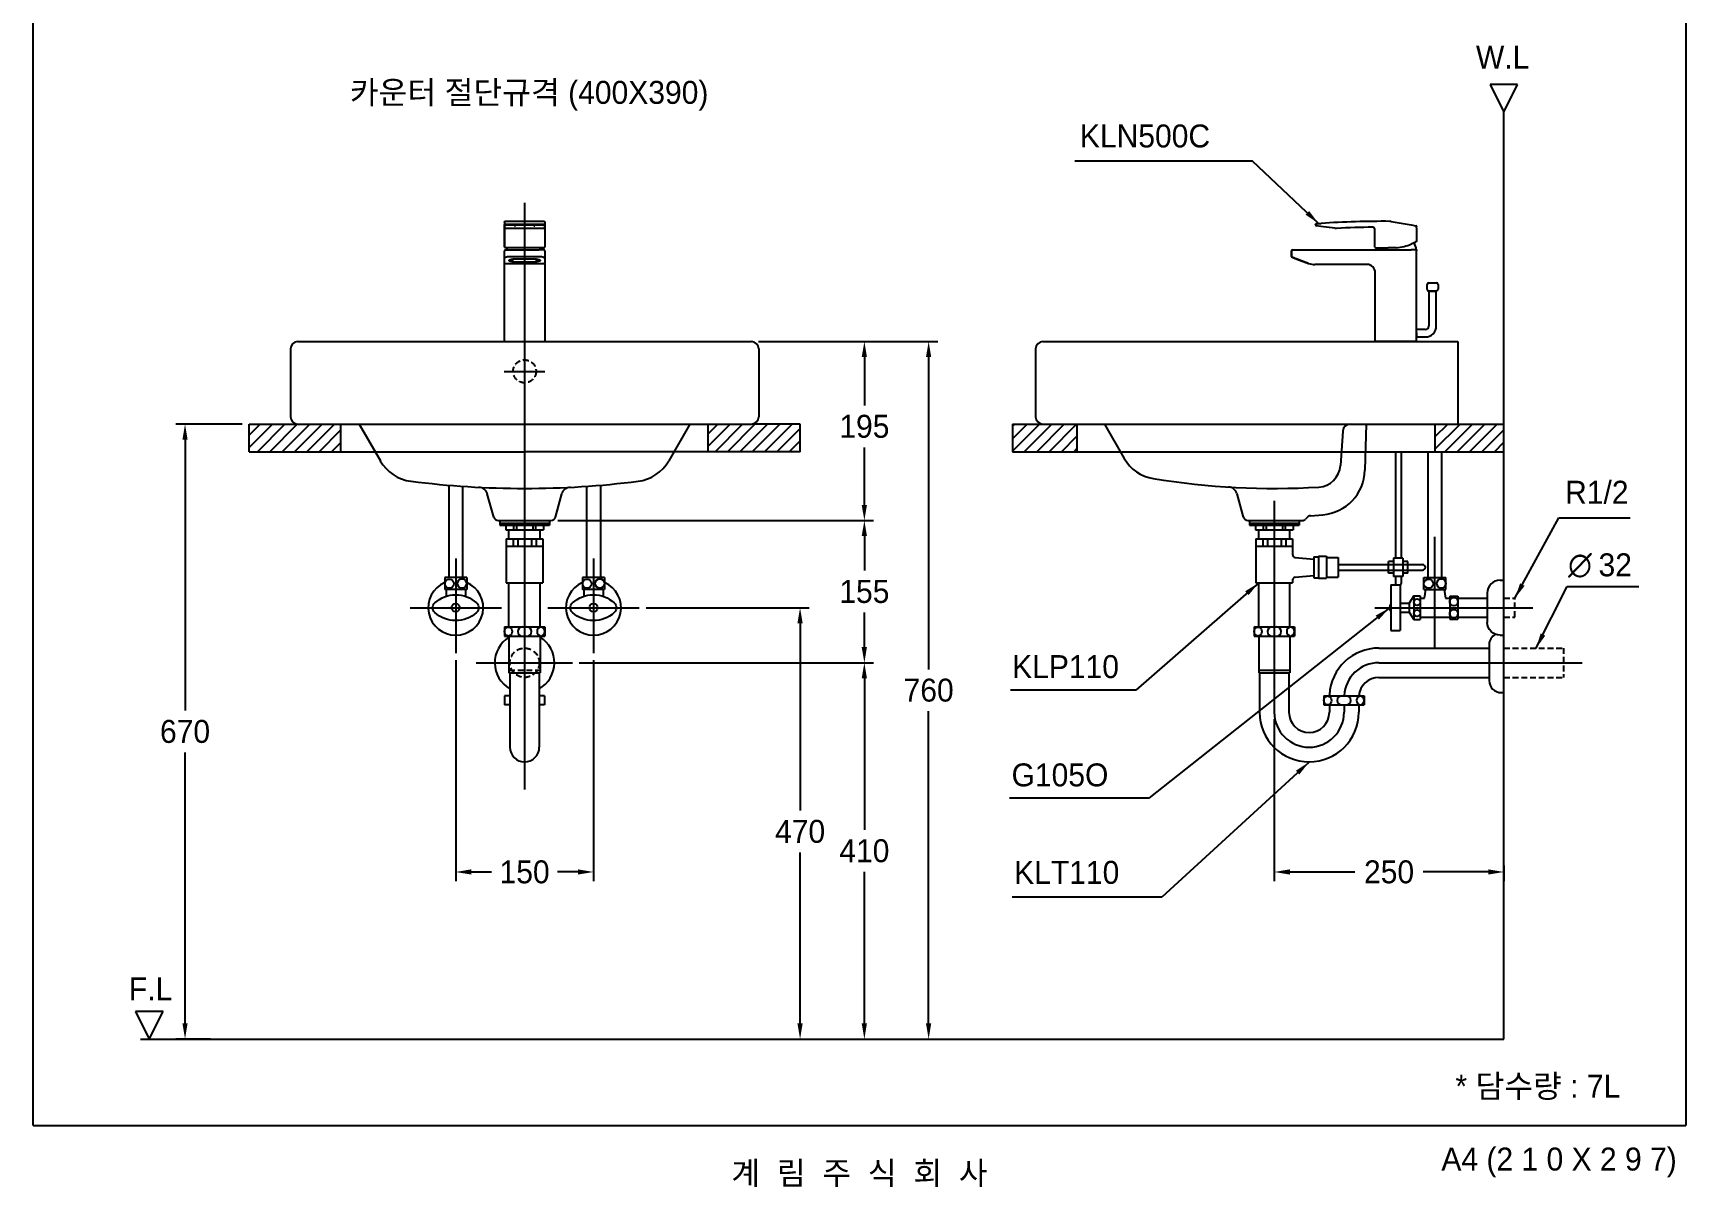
# Model space of a CAD drawing. Header units: millimetres. Extents: x 0 to 3800, y -67 to 2530.
# Drawn here: x 0 to 1800, y -67 to 1190 of the extents above; entities that cross this region are included whole.
import ezdxf
from ezdxf.enums import TextEntityAlignment as Align
from ezdxf.lldxf.tags import DXFTag

# ---------------------------------------------------------------- set-up
doc = ezdxf.new("R2010")
doc.units = ezdxf.units.MM
doc.linetypes.add('DASHED2', pattern=[9.525, 6.35, -3.175])
for name, color, linetype in [('TEXT', 7, 'Continuous'), ('내부선 및 부속', 4, 'Continuous'), ('도각라인', 7, 'Continuous'), ('외형선', 3, 'Continuous'), ('점선', 6, 'DASHED2'), ('중심선', 1, 'DASHED'), ('치수선', 7, 'Continuous')]:
    doc.layers.add(name, color=color, linetype=linetype)
doc.styles.add('140911', font='HBATANG.TTF')
doc.styles.add('____', font='')
doc.styles.add('타이틀', font='H2GTRM.TTF', dxfattribs={"height": 25})
doc.styles.get('____').set_extended_font_data('굴림')
tags = doc.linetypes.add('DASHDOT', pattern=[70, 31, -13, 13, -13]).pattern_tags.tags
tags[10:11] = [DXFTag(74, 4), DXFTag(75, 0), DXFTag(340, '0'), DXFTag(46, 0.0), DXFTag(50, 0.0), DXFTag(44, 0.0), DXFTag(45, 0.0)]
tags[8:9] = [DXFTag(74, 4), DXFTag(75, 0), DXFTag(340, '0'), DXFTag(46, 0.0), DXFTag(50, 0.0), DXFTag(44, 0.0), DXFTag(45, 0.0)]
tags[6:7] = [DXFTag(74, 4), DXFTag(75, 0), DXFTag(340, '0'), DXFTag(46, 0.0), DXFTag(50, 0.0), DXFTag(44, 0.0), DXFTag(45, 0.0)]
tags[4:5] = [DXFTag(74, 4), DXFTag(75, 0), DXFTag(340, '0'), DXFTag(46, 0.0), DXFTag(50, 0.0), DXFTag(44, 0.0), DXFTag(45, 0.0)]
tags = doc.linetypes.add('DASHED', pattern=[25.72, 12.86, -12.86]).pattern_tags.tags
tags[6:7] = [DXFTag(74, 4), DXFTag(75, 0), DXFTag(340, '0'), DXFTag(46, 0.0), DXFTag(50, 0.0), DXFTag(44, 0.0), DXFTag(45, 0.0)]
tags[4:5] = [DXFTag(74, 4), DXFTag(75, 0), DXFTag(340, '0'), DXFTag(46, 0.0), DXFTag(50, 0.0), DXFTag(44, 0.0), DXFTag(45, 0.0)]
doc.dimstyles.new('MSADIM', dxfattribs={"dimtxt": 33, "dimasz": 17, "dimexe": 10, "dimexo": 7.5, "dimgap": 10, "dimtad": 0, "dimtih": 1, "dimtoh": 1, "dimdec": 0, "dimzin": 1, "dimdsep": 46, "dimtxsty": '____', "dimcen": 11.25, "dimadec": 0, "dimazin": 0, "dimtfac": 1, "dimtdec": 0, "dimtix": 1, "dimtmove": 0, "dimatfit": 3, "dimfxl": 1, "dimtolj": 1, "dimtzin": 1, "dimarcsym": 0})

# ---------------------------------------------------------------- blocks, each defined once
blk = doc.blocks.new('*D19')
at = {"layer": '치수선', "color": 0, "linetype": 'Continuous', "lineweight": -2, "transparency": 16777216}
for p, q in [((227.8, 764.3), (155.5, 764.3)), ((165.5, 747.3), (165.5, 452.1)), ((165.5, 111.3), (165.5, 406.5)), ((193.3, 94.3), (155.5, 94.3))]:
    blk.add_line(p, q, dxfattribs=at)
at = {"layer": '치수선', "color": 0, "linetype": 'Continuous', "transparency": 16777216}
for points in [[(162.7, 747.3), (168.3, 747.3), (165.5, 764.3)], [(162.7, 111.3), (168.3, 111.3), (165.5, 94.3)]]:
    blk.add_solid(points, dxfattribs=at)
at = {"layer": '치수선', "color": 0, "linetype": 'Continuous', "transparency": 16777216, "insert": (165.5, 429.3), "char_height": 25, "attachment_point": 5, "style": '____'}
blk.add_mtext('\\A1;670', dxfattribs=at)
blk = doc.blocks.new('*D20')
at = {"layer": '치수선', "color": 0, "linetype": 'Continuous', "lineweight": -2, "transparency": 16777216}
for p, q in [((789.9, 854.3), (915.3, 854.3)), ((905.3, 837.3), (905.3, 784.7)), ((905.3, 676.3), (905.3, 739)), ((571.5, 659.3), (915.3, 659.3))]:
    blk.add_line(p, q, dxfattribs=at)
at = {"layer": '치수선', "color": 0, "linetype": 'Continuous', "transparency": 16777216}
for points in [[(902.4, 837.3), (908.1, 837.3), (905.3, 854.3)], [(902.4, 676.3), (908.1, 676.3), (905.3, 659.3)]]:
    blk.add_solid(points, dxfattribs=at)
at = {"layer": '치수선', "color": 0, "linetype": 'Continuous', "transparency": 16777216, "insert": (905.3, 761.8), "char_height": 25, "attachment_point": 5, "style": '____'}
blk.add_mtext('\\A1;195', dxfattribs=at)
blk = doc.blocks.new('*D21')
at = {"layer": '치수선', "color": 0, "linetype": 'Continuous', "lineweight": -2, "transparency": 16777216}
for p, q in [((789.9, 854.3), (985.3, 854.3)), ((975.3, 837.3), (975.3, 497.1)), ((975.3, 111.3), (975.3, 451.5)), ((933.4, 94.3), (985.3, 94.3))]:
    blk.add_line(p, q, dxfattribs=at)
at = {"layer": '치수선', "color": 0, "linetype": 'Continuous', "transparency": 16777216}
for points in [[(972.4, 837.3), (978.1, 837.3), (975.3, 854.3)], [(972.4, 111.3), (978.1, 111.3), (975.3, 94.3)]]:
    blk.add_solid(points, dxfattribs=at)
at = {"layer": '치수선', "color": 0, "linetype": 'Continuous', "transparency": 16777216, "insert": (975.3, 474.3), "char_height": 25, "attachment_point": 5, "style": '____'}
blk.add_mtext('\\A1;760', dxfattribs=at)
blk = doc.blocks.new('*D22')
at = {"layer": '치수선', "color": 0, "linetype": 'Continuous', "lineweight": -2, "transparency": 16777216}
for p, q in [((573.2, 659.3), (915.3, 659.3)), ((905.3, 642.3), (905.3, 604.7)), ((905.3, 521.3), (905.3, 559)), ((594.8, 504.3), (915.3, 504.3))]:
    blk.add_line(p, q, dxfattribs=at)
at = {"layer": '치수선', "color": 0, "linetype": 'Continuous', "transparency": 16777216}
for points in [[(902.4, 642.3), (908.1, 642.3), (905.3, 659.3)], [(902.4, 521.3), (908.1, 521.3), (905.3, 504.3)]]:
    blk.add_solid(points, dxfattribs=at)
at = {"layer": '치수선', "color": 0, "linetype": 'Continuous', "transparency": 16777216, "insert": (905.3, 581.8), "char_height": 25, "attachment_point": 5, "style": '____'}
blk.add_mtext('\\A1;155', dxfattribs=at)
blk = doc.blocks.new('*D23')
at = {"layer": '치수선', "color": 0, "linetype": 'Continuous', "lineweight": -2, "transparency": 16777216}
for p, q in [((594.8, 504.3), (915.3, 504.3)), ((905.3, 487.3), (905.3, 322.2)), ((905.3, 111.3), (905.3, 276.5)), ((866.8, 94.3), (915.3, 94.3))]:
    blk.add_line(p, q, dxfattribs=at)
at = {"layer": '치수선', "color": 0, "linetype": 'Continuous', "transparency": 16777216}
for points in [[(902.4, 487.3), (908.1, 487.3), (905.3, 504.3)], [(902.4, 111.3), (908.1, 111.3), (905.3, 94.3)]]:
    blk.add_solid(points, dxfattribs=at)
at = {"layer": '치수선', "color": 0, "linetype": 'Continuous', "transparency": 16777216, "insert": (905.3, 299.3), "char_height": 25, "attachment_point": 5, "style": '____'}
blk.add_mtext('\\A1;410', dxfattribs=at)
blk = doc.blocks.new('*D24')
at = {"layer": '치수선', "color": 0, "linetype": 'Continuous', "lineweight": -2, "transparency": 16777216}
for p, q in [((667.5, 564.3), (845.3, 564.3)), ((835.3, 547.3), (835.3, 343.3)), ((835.3, 111.3), (835.3, 297.6)), ((802.4, 94.3), (845.3, 94.3))]:
    blk.add_line(p, q, dxfattribs=at)
at = {"layer": '치수선', "color": 0, "linetype": 'Continuous', "transparency": 16777216}
for points in [[(832.4, 547.3), (838.1, 547.3), (835.3, 564.3)], [(832.4, 111.3), (838.1, 111.3), (835.3, 94.3)]]:
    blk.add_solid(points, dxfattribs=at)
at = {"layer": '치수선', "color": 0, "linetype": 'Continuous', "transparency": 16777216, "insert": (835.3, 320.4), "char_height": 25, "attachment_point": 5, "style": '____'}
blk.add_mtext('\\A1;470', dxfattribs=at)
blk = doc.blocks.new('*D25')
at = {"layer": '치수선', "color": 0, "linetype": 'Continuous', "lineweight": -2, "transparency": 16777216}
for p, q in [((460.3, 507.2), (460.3, 266.3)), ((610.3, 507.2), (610.3, 266.3)), ((477.3, 276.3), (499.3, 276.3)), ((593.3, 276.3), (571.2, 276.3))]:
    blk.add_line(p, q, dxfattribs=at)
at = {"layer": '치수선', "color": 0, "linetype": 'Continuous', "transparency": 16777216}
for points in [[(477.3, 279.2), (477.3, 273.5), (460.3, 276.3)], [(593.3, 279.2), (593.3, 273.5), (610.3, 276.3)]]:
    blk.add_solid(points, dxfattribs=at)
at = {"layer": '치수선', "color": 0, "linetype": 'Continuous', "transparency": 16777216, "insert": (535.3, 276.3), "char_height": 25, "attachment_point": 5, "style": '____'}
blk.add_mtext('\\A1;150', dxfattribs=at)
blk = doc.blocks.new('*D26')
at = {"layer": '치수선', "color": 0, "linetype": 'Continuous', "lineweight": -2, "transparency": 16777216}
for p, q in [((1351.7, 442.8), (1351.7, 266.3)), ((1368.7, 276.3), (1439.4, 276.3)), ((1584.7, 276.3), (1514, 276.3)), ((1601.7, 283.3), (1601.7, 266.3))]:
    blk.add_line(p, q, dxfattribs=at)
at = {"layer": '치수선', "color": 0, "linetype": 'Continuous', "transparency": 16777216}
for points in [[(1368.7, 279.2), (1368.7, 273.5), (1351.7, 276.3)], [(1584.7, 279.2), (1584.7, 273.5), (1601.7, 276.3)]]:
    blk.add_solid(points, dxfattribs=at)
at = {"layer": '치수선', "color": 0, "linetype": 'Continuous', "transparency": 16777216, "insert": (1476.7, 276.3), "char_height": 25, "attachment_point": 5, "style": '____'}
blk.add_mtext('\\A1;250', dxfattribs=at)

msp = doc.modelspace()

# ---------------------------------------------------------------- hatches: boundary and pattern name
at = {"layer": '점선'}
h = msp.add_hatch(dxfattribs=at)
h.set_pattern_fill('ANSI31', color=256, scale=3)
h.set_pattern_definition([(45, (-6406.803, 11419.57), (-6.735192, 6.735192), [])])
h.paths.add_polyline_path([(335.3, 764.3), (235.3, 764.3), (235.3, 734.3), (335.3, 734.3)])
h.paths.add_polyline_path([(835.3, 764.3), (735.3, 764.3), (735.3, 734.3), (835.3, 734.3)])
h.paths.add_polyline_path([(1136.7, 764.3), (1066.7, 764.3), (1066.7, 734.3), (1136.7, 734.3)])
h.paths.add_polyline_path([(1601.7, 764.3), (1526.7, 764.3), (1526.7, 734.3), (1601.7, 734.3)])

# ---------------------------------------------------------------- linework, layer by layer
at = {"layer": '내부선 및 부속', "linetype": 'Continuous'}
for p, q in [((513.3, 984.3), (513.3, 982)), ((513.3, 984.3), (513.3, 984.2)), ((513.3, 984.2), (513.3, 980.3)), ((513.3, 980.8), (513.3, 982)), ((513.3, 978.7), (513.3, 980.8)), ((513.3, 980.3), (513.3, 979.5)), ((513.3, 980), (513.3, 978.7)), ((513.3, 957.3), (513.3, 979.9)), ((513.3, 978.3), (513.3, 979.5)), ((513.3, 978.7), (513.3, 978.7)), ((513.3, 978.3), (513.3, 961.4)), ((514.3, 985.3), (556.3, 985.3)), ((514.3, 977.7), (556.3, 977.7)), ((551.3, 981.7), (519.3, 981.7)), ((519.3, 981.7), (519.3, 981.5)), ((519.3, 981.5), (551.3, 981.5)), ((525.3, 981.1), (524.3, 981.1)), ((524.3, 981.1), (524.3, 980.5)), ((524.3, 980.5), (524.3, 980.2)), ((524.3, 980.2), (525.3, 980.2)), ((525.3, 980.2), (525.3, 981.1)), ((525.3, 980.5), (525.3, 981.1)), ((525.3, 980.2), (525.3, 980.5)), ((545.3, 981.1), (545.3, 980.5)), ((546.3, 981.1), (545.3, 981.1)), ((545.3, 980.5), (545.3, 980.2)), ((545.3, 980.2), (546.3, 980.2)), ((546.3, 980.2), (545.3, 980.2)), ((546.3, 980.5), (546.3, 981.1)), ((546.3, 980.2), (546.3, 981.1)), ((546.3, 980.2), (546.3, 980.5)), ((546.3, 980.2), (546.3, 980.2)), ((551.3, 981.5), (551.3, 981.7)), ((556.3, 977.7), (556.3, 977.7)), ((557.3, 984.3), (557.3, 982)), ((557.3, 982), (557.3, 980.8)), ((557.3, 980.8), (557.3, 978.7)), ((557.3, 980), (557.3, 979.9)), ((557.3, 979.9), (557.3, 957.3)), ((557.3, 978.7), (557.3, 978.7)), ((1396.7, 981.5), (1396.7, 981.7)), ((1396.7, 981.7), (1396.7, 981.5)), ((1402.5, 979.8), (1397.5, 980.5)), ((1417.6, 977.7), (1402.5, 979.8)), ((1461.2, 957.3), (1461.2, 975.9)), ((1479.1, 985.2), (1500.8, 981.3)), ((1500.8, 981.3), (1505.8, 980.5)), ((1506.7, 979.5), (1506.7, 979.3)), ((1506.7, 978.3), (1506.7, 979.3)), ((1506.7, 978.3), (1506.7, 963.9)), ((513.3, 961.4), (513.3, 957.3)), ((514.7, 956.3), (514.3, 956.3)), ((514.3, 954.3), (519.3, 954.3)), ((555.8, 956.3), (514.7, 956.3)), ((519.3, 954.3), (551.3, 954.3)), ((556.3, 954.3), (551.3, 954.3)), ((556.3, 956.3), (555.8, 956.3)), ((1371.4, 954.3), (1376.4, 954.3)), ((1376.4, 954.3), (1500.7, 954.3)), ((1462.2, 956.3), (1475.6, 956.3)), ((1462.7, 956.3), (1467.1, 956.3)), ((1477.7, 956.3), (1475.6, 956.3)), ((1484.7, 956.3), (1477.7, 956.3)), ((1505.7, 954.3), (1500.7, 954.3)), ((1505.7, 954.3), (1506.7, 954.3)), ((1506.7, 954.3), (1506.7, 953.3)), ((513.3, 945.2), (513.3, 953.3)), ((513.3, 854.3), (513.3, 953.3)), ((513.3, 940.5), (513.3, 945.2)), ((513.3, 939.3), (513.3, 940.5)), ((513.3, 854.3), (513.3, 939.3)), ((514.3, 939.5), (556.3, 939.5)), ((519.3, 947), (551.3, 947)), ((548.3, 944), (522.3, 944)), ((522.3, 941.3), (522.3, 944)), ((522.3, 941.3), (548.3, 941.3)), ((548.3, 941.3), (548.3, 944)), ((557.3, 953.3), (557.3, 945.2)), ((557.3, 945.2), (557.3, 940.5)), ((557.3, 939.3), (557.3, 940.5)), ((557.3, 939.3), (557.3, 939.3)), ((557.3, 939.3), (557.3, 854.3)), ((1370.4, 947), (1370.4, 953.3)), ((1370.4, 953.3), (1370.4, 947)), ((1376.1, 944.2), (1371.1, 946.1)), ((1371.1, 946.1), (1376.1, 944.2)), ((1376.1, 944.2), (1389.1, 939.5)), ((1389.1, 939.5), (1376.1, 944.2)), ((1376.7, 944), (1384.2, 941.3)), ((1384.2, 941.3), (1376.7, 944)), ((1452.7, 938.3), (1395.9, 938.3)), ((1506.7, 854.3), (1506.7, 953.3)), ((1461.7, 854.3), (1461.7, 929.3)), ((1520.1, 918.3), (1528.2, 918.3)), ((1518.1, 911.2), (1518.1, 916.3)), ((1524.1, 909.3), (1520, 909.3)), ((1520.1, 909.3), (1520.1, 871.3)), ((1520.1, 909.3), (1528.1, 909.3)), ((1526.4, 909.3), (1521.7, 909.3)), ((1528.1, 909.3), (1524.1, 909.3)), ((1528.2, 909.3), (1524.1, 909.3)), ((1528.1, 871.3), (1528.1, 909.3)), ((1530.1, 916.4), (1530.1, 911.2)), ((1506.7, 886.3), (1506.7, 891.3)), ((1506.7, 864.3), (1506.7, 886.3)), ((1516.1, 867.3), (1506.7, 867.3)), ((1506.7, 864.3), (1506.7, 859.3)), ((513.8, 854.3), (556.7, 854.3)), ((1506.7, 854.3), (1461.7, 854.3)), ((1496.1, 854.3), (1499.1, 854.3)), ((1496.1, 854.3), (1502.1, 854.3)), ((1506.7, 859.3), (1516.1, 859.3)), ((235.3, 734.3), (235.3, 764.3)), ((235.3, 764.3), (288.1, 764.3)), ((335.3, 734.3), (335.3, 764.3)), ((735.3, 734.3), (735.3, 764.3)), ((835.3, 764.3), (783, 764.3)), ((835.3, 734.3), (835.3, 764.3)), ((1066.7, 764.3), (1066.7, 734.3)), ((1066.7, 764.3), (1099.1, 764.3)), ((1136.7, 764.3), (1136.7, 734.3)), ((1526.7, 764.3), (1526.7, 734.3)), ((1551.7, 764.3), (1601.7, 764.3)), ((235.3, 734.3), (535.3, 734.3)), ((835.3, 734.3), (535.3, 734.3)), ((1066.7, 734.3), (1601.7, 734.3)), ((1483.7, 734.3), (1483.7, 618.3)), ((1489.7, 734.3), (1489.7, 618.3)), ((1519.2, 597.1), (1519.2, 734.3)), ((1534.2, 597.1), (1534.2, 734.3)), ((452.8, 697.8), (452.8, 597.1)), ((467.8, 696.6), (467.8, 597.1)), ((602.8, 696.6), (602.8, 597.1)), ((617.8, 697.8), (617.8, 597.1)), ((508.3, 659.3), (562.3, 659.3)), ((508.3, 659.3), (508.3, 654.3)), ((508.3, 656.3), (562.3, 656.3)), ((508.3, 654.3), (562.3, 654.3)), ((514.8, 654.3), (514.8, 649.3)), ((514.8, 649.3), (555.8, 649.3)), ((518.3, 639.3), (518.3, 649.3)), ((523.3, 654.3), (523.3, 649.3)), ((526.3, 654.3), (526.3, 649.3)), ((544.3, 654.3), (544.3, 649.3)), ((547.3, 654.3), (547.3, 649.3)), ((552.3, 639.3), (552.3, 649.3)), ((555.8, 654.3), (555.8, 649.3)), ((562.3, 659.3), (562.3, 654.3)), ((1324.7, 659.3), (1378.7, 659.3)), ((1324.7, 659.3), (1324.7, 654.3)), ((1324.7, 656.3), (1378.7, 656.3)), ((1324.7, 654.3), (1378.7, 654.3)), ((1331.2, 654.3), (1331.2, 649.3)), ((1331.2, 649.3), (1372.2, 649.3)), ((1334.7, 639.3), (1334.7, 649.3)), ((1339.7, 654.3), (1339.7, 649.3)), ((1342.7, 654.3), (1342.7, 649.3)), ((1360.7, 654.3), (1360.7, 649.3)), ((1363.7, 654.3), (1363.7, 649.3)), ((1368.7, 639.3), (1368.7, 649.3)), ((1372.2, 654.3), (1372.2, 649.3)), ((1378.7, 659.3), (1378.7, 654.3)), ((515.3, 639.3), (515.3, 591.3)), ((515.3, 639.3), (555.3, 639.3)), ((515.3, 631.3), (555.3, 631.3)), ((522.8, 639.3), (522.8, 631.3)), ((527.8, 639.3), (527.8, 631.3)), ((542.8, 639.3), (542.8, 631.3)), ((547.8, 639.3), (547.8, 631.3)), ((555.3, 639.3), (555.3, 594.6)), ((1331.7, 639.3), (1331.7, 591.3)), ((1331.7, 639.3), (1371.7, 639.3)), ((1331.7, 631.3), (1371.7, 631.3)), ((1339.2, 639.3), (1339.2, 631.3)), ((1344.2, 639.3), (1344.2, 631.3)), ((1359.2, 639.3), (1359.2, 631.3)), ((1364.2, 639.3), (1364.2, 631.3)), ((1371.7, 639.3), (1371.7, 622.1)), ((1374.4, 619.1), (1394.7, 617.3)), ((1394.7, 619.8), (1394.7, 596.8)), ((1394.7, 619.8), (1399.7, 619.8)), ((1399.7, 620.3), (1399.7, 596.3)), ((1399.7, 620.3), (1408.7, 620.3)), ((1408.7, 620.3), (1408.7, 596.3)), ((1408.7, 619.1), (1421.2, 619.1)), ((1421.2, 619.1), (1421.2, 597.6)), ((1476.2, 601.8), (1476.2, 614.8)), ((1481.7, 614.8), (1476.2, 614.8)), ((1491.7, 618.3), (1481.7, 618.3)), ((1481.7, 618.3), (1481.7, 598.3)), ((1491.7, 618.3), (1491.7, 598.3)), ((1497.2, 614.8), (1491.7, 614.8)), ((1497.2, 601.8), (1497.2, 614.8)), ((448.3, 597.1), (448.3, 584.1)), ((472.3, 597.1), (448.3, 597.1)), ((472.3, 597.1), (472.3, 584.1)), ((555.3, 594.6), (555.3, 591.3)), ((598.3, 597.1), (598.3, 584.1)), ((622.3, 597.1), (598.3, 597.1)), ((622.3, 597.1), (622.3, 584.1)), ((1371.7, 594.6), (1371.7, 591.3)), ((1374.4, 597.5), (1394.7, 599.3)), ((1394.7, 596.8), (1399.7, 596.8)), ((1399.7, 596.3), (1408.7, 596.3)), ((1408.7, 597.6), (1421.2, 597.6)), ((1421.2, 611.3), (1513.2, 611.3)), ((1421.2, 605.3), (1513.2, 605.3)), ((1481.7, 601.8), (1476.2, 601.8)), ((1491.7, 598.3), (1481.7, 598.3)), ((1483.7, 598.3), (1483.7, 590.6)), ((1489.7, 598.3), (1489.7, 590.6)), ((1497.2, 601.8), (1491.7, 601.8)), ((1514.7, 597.1), (1538.7, 597.1)), ((1514.7, 584.1), (1514.7, 597.1)), ((1538.7, 584.1), (1538.7, 597.1)), ((1597.7, 594.3), (1601.7, 594.3)), ((472.3, 584.1), (448.3, 584.1)), ((449.8, 584.1), (449.8, 576.6)), ((470.8, 584.1), (470.8, 576.6)), ((515.3, 591.3), (555.3, 591.3)), ((518.3, 543.3), (518.3, 591.3)), ((552.3, 543.3), (552.3, 591.3)), ((622.3, 584.1), (598.3, 584.1)), ((599.8, 584.1), (599.8, 576.6)), ((620.8, 584.1), (620.8, 576.6)), ((1331.7, 591.3), (1371.7, 591.3)), ((1334.7, 543.3), (1334.7, 591.3)), ((1368.7, 543.3), (1368.7, 591.3)), ((1478.7, 589.3), (1478.7, 539.3)), ((1478.7, 589.3), (1488.7, 589.3)), ((1488.7, 589.3), (1488.7, 539.3)), ((1503.7, 577.3), (1498.7, 569.1)), ((1503.7, 577.3), (1510.7, 577.3)), ((1503.7, 577.3), (1503.7, 551.3)), ((1510.7, 577.3), (1510.7, 551.3)), ((1514.7, 584.1), (1538.7, 584.1)), ((1515.2, 574.6), (1516.7, 584.1)), ((1536.7, 584.1), (1538.2, 574.6)), ((1542.7, 576.8), (1542.7, 551.8)), ((1542.7, 576.8), (1551.7, 576.8)), ((1551.7, 576.8), (1551.7, 551.8)), ((1583.7, 580.3), (1583.7, 548.3)), ((1488.7, 569.1), (1498.7, 569.1)), ((1488.7, 559.6), (1498.7, 559.6)), ((1498.7, 569.1), (1498.7, 559.6)), ((1498.7, 559.6), (1503.7, 551.3)), ((1510.7, 574.6), (1515.2, 574.6)), ((1538.2, 574.6), (1542.7, 574.6)), ((1551.7, 574.6), (1583.7, 574.6)), ((513.3, 543.3), (557.3, 543.3)), ((513.3, 543.3), (513.3, 533.3)), ((557.3, 543.3), (557.3, 533.3)), ((1329.7, 543.3), (1373.7, 543.3)), ((1329.7, 543.3), (1329.7, 533.3)), ((1373.7, 543.3), (1373.7, 533.3)), ((1503.7, 551.3), (1510.7, 551.3)), ((1510.7, 554.1), (1542.7, 554.1)), ((1542.7, 551.8), (1551.7, 551.8)), ((1551.7, 554.1), (1583.7, 554.1)), ((513.3, 533.3), (557.3, 533.3)), ((518.3, 533.3), (518.3, 493.3)), ((552.3, 533.3), (552.3, 493.3)), ((1329.7, 533.3), (1373.7, 533.3)), ((1334.7, 533.3), (1334.7, 493.3)), ((1368.7, 533.3), (1368.7, 493.3)), ((1478.7, 539.3), (1488.7, 539.3)), ((1585.7, 523.8), (1585.7, 488.3)), ((1597.7, 534.3), (1601.7, 534.3)), ((1465.6, 520.3), (1585.7, 520.3)), ((518.3, 493.3), (552.3, 493.3)), ((519.3, 493.3), (519.3, 412.3)), ((551.3, 493.3), (551.3, 412.3)), ((1334.7, 496.3), (1368.7, 496.3)), ((1334.7, 493.3), (1368.7, 493.3)), ((1335.7, 493.3), (1335.7, 450.3)), ((1367.7, 493.3), (1367.7, 450.3)), ((1465.6, 488.3), (1585.7, 488.3)), ((1585.7, 488.3), (1585.7, 484.8)), ((513.5, 468.3), (513.5, 458.3)), ((519.3, 468.3), (513.5, 468.3)), ((557, 468.3), (551.3, 468.3)), ((557, 468.3), (557, 458.3)), ((1405.7, 468.3), (1449.7, 468.3)), ((1405.7, 468.3), (1405.7, 458.3)), ((1411.7, 468.3), (1411.7, 469.4)), ((1449.7, 468.3), (1449.7, 458.3)), ((1598.7, 471.8), (1601.7, 471.8)), ((519.3, 458.3), (513.5, 458.3)), ((557, 458.3), (551.3, 458.3)), ((1405.7, 458.3), (1449.7, 458.3)), ((1411.7, 458.3), (1411.7, 450.3)), ((1443.7, 458.3), (1443.7, 450.3))]:
    msp.add_line(p, q, dxfattribs=at)
at = {"layer": '내부선 및 부속', "linetype": 'Continuous', "flags": 128}
for points in [[(437.5, 569.5, -0.388889), (483, 569.5)], [(587.5, 569.5, -0.388889), (633, 569.5)], [(437.5, 559.1, -0.44), (437.5, 569.5)], [(483, 559.1, -0.388889), (437.5, 559.1)], [(483, 569.5, -0.44), (483, 559.1)], [(587.5, 559.1, -0.44), (587.5, 569.5)], [(633, 559.1, -0.388889), (587.5, 559.1)], [(633, 569.5, -0.44), (633, 559.1)], [(517.5, 533.4, -0.859727), (517.5, 543.2)], [(517.5, 543.2, -0.859727), (517.5, 533.4)], [(1333.9, 533.4, -0.859727), (1333.9, 543.2)], [(1333.9, 543.2, -0.859727), (1333.9, 533.4)], [(1597.7, 534.3, -0.414214), (1583.7, 548.3)], [(1409.9, 458.4, -0.859727), (1409.9, 468.2)], [(1409.9, 468.2, -0.859727), (1409.9, 458.4)]]:
    msp.add_lwpolyline(points, format="xyb", dxfattribs=at)
at = {"layer": '내부선 및 부속', "linetype": 'Continuous'}
for centre, radius in [((453.3, 590.5), 5), ((467.2, 590.7), 5), ((603.3, 590.5), 5), ((617.2, 590.7), 5), ((1519.7, 590.5), 5), ((1533.7, 590.7), 5), ((460.3, 564.3), 4.5), ((610.3, 564.3), 4.5), ((1507.2, 570.3), 3.5), ((1507.2, 558.3), 3.5), ((1547.2, 570.8), 4.5), ((1547.2, 557.8), 4.5)]:
    msp.add_circle(centre, radius, dxfattribs=at)
for centre, radius, start, end in [((556.3, 978.7), 1, 270, 0), ((1397.7, 981.5), 1, 202.1993, 262.1993), ((1397.7, 981.5), 1, 202.1993, 262.1993), ((1397.7, 981.5), 1, 202.1993, 262.1993), ((1397.7, 981.5), 1, 202.1993, 262.1993), ((1470.4, -14.7), 1000, 89.5936, 93.8863), ((1419, 987.7), 10, 262.1993, 272.9349), ((1470.4, -14.7), 993.6, 90.6538, 92.9349), ((1457.9, 975.8), 3.34, 2.007, 69.3544), ((1477.4, 975.3), 10, 80, 89.5936), ((514.3, 957.3), 1, 180, 270), ((514.3, 953.3), 1, 90, 180), ((514.3, 953.3), 1, 90, 180), ((542.9, 949.2), 27.6, 165.1842, 169.4357), ((528.6, 949.2), 27.6, 10.5643, 14.8158), ((556.3, 957.3), 1, 270, 0), ((556.3, 953.3), 1, 0, 90), ((1371.4, 953.3), 1, 90, 180), ((1371.4, 953.3), 1, 90, 180), ((1462.2, 957.3), 1, 180, 270), ((1493.8, 949.2), 27.6, 165.1842, 169.4357), ((1479.1, 1011.9), 55.8, 275.72, 293.156), ((1479.5, 949.2), 27.6, 10.5643, 27.3016), ((1395.9, 958.3), 20, 250, 270), ((1395.9, 958.3), 20, 250, 270), ((1452.7, 929.3), 9, 0, 90), ((1520.1, 916.3), 2, 90, 180), ((1528.2, 916.4), 1.92, 0, 90), ((1520, 911.2), 1.92, 180, 270), ((1528.2, 911.2), 1.92, 270, 0), ((1516.1, 871.3), 4, 270, 0), ((1516.1, 871.3), 12, 270, 0), ((1374.7, 622.1), 3, 180, 265.0303), ((1374.7, 594.6), 3, 94.9697, 180), ((1513.2, 608.3), 3, 270, 90), ((1597.7, 580.3), 14, 90, 180), ((460.3, 564.3), 30, 113.5781, 66.4217), ((610.3, 564.3), 30, 113.5781, 66.4217), ((1486.7, 590.6), 3, 180, 205.9978), ((1486.7, 590.6), 3, 311.8103, 0), ((1485.1, 564.3), 7.84, 144.9654, 215.0346), ((532.8, 538.3), 5, 90, 270), ((537.8, 538.3), 5, 270, 90), ((553.8, 538.3), 5, 98.6269, 261.3731), ((552.3, 538.3), 5, 278.6269, 81.3731), ((1349.2, 538.3), 5, 90, 270), ((1354.2, 538.3), 5, 270, 90), ((1370.2, 538.3), 5, 98.6269, 261.3731), ((1368.7, 538.3), 5, 278.6269, 81.3731), ((535.3, 504.3), 32.5, 121.5389, 240.5076), ((535.3, 504.3), 32.5, 299.4924, 58.4611), ((1598.7, 523.8), 13, 118.0816, 180), ((1465.6, 466.3), 54, 90, 176.6714), ((1465.6, 466.3), 22, 90, 174.7841), ((1425.2, 463.3), 5, 90, 270), ((1430.2, 463.3), 5, 270, 90), ((1446.2, 463.3), 5, 98.6269, 261.3731), ((1444.7, 463.3), 5, 278.6269, 81.3731), ((1598.7, 484.8), 13, 180, 270), ((1389.7, 450.3), 54, 180, 0), ((1389.7, 450.3), 22, 180, 0), ((535.3, 412.3), 16, 180, 0)]:
    msp.add_arc(centre, radius, start, end, dxfattribs=at)
for points, knots in [([(513.3, 984.5), (513.3, 984.5), (513.3, 984.6), (513.3, 984.8), (513.5, 985), (513.7, 985.2), (514, 985.3), (514.1, 985.3), (514.2, 985.3)], [0, 0, 0, 0, 0.097046, 0.215477, 0.366984, 0.6013, 0.806128, 1, 1, 1, 1]), ([(519.3, 981.7), (518.8, 981.7), (518.1, 981.7), (517.3, 981.7), (516.6, 981.7), (516, 981.7), (515.3, 981.8), (514.7, 981.8), (514.2, 981.9), (514, 981.9), (513.9, 981.9), (513.7, 981.9), (513.4, 982), (513.3, 982), (513.3, 982)], [0, 0, 0, 0, 0.142857, 0.214286, 0.285714, 0.357143, 0.428571, 0.571429, 0.642857, 0.678571, 0.696429, 0.714286, 0.857143, 1, 1, 1, 1]), ([(513.3, 980.8), (513.3, 980.9), (513.7, 981.1), (515.4, 981.4), (517.5, 981.5), (518.8, 981.5), (519.3, 981.5)], [0, 0, 0, 0, 0.285714, 0.571429, 0.857143, 1, 1, 1, 1]), ([(557.1, 982), (557.1, 982), (557, 981.9), (556.7, 981.9), (556, 981.8), (555.2, 981.8), (554.5, 981.7), (553.7, 981.7), (552.6, 981.7), (551.7, 981.7), (551.3, 981.7)], [0, 0, 0, 0, 0.022938, 0.185782, 0.348626, 0.511469, 0.592891, 0.674313, 0.837156, 1, 1, 1, 1]), ([(551.3, 981.5), (552.1, 981.5), (553.9, 981.4), (556.1, 981.2), (556.9, 981.1), (557.1, 980.9), (557.1, 980.9)], [0, 0, 0, 0, 0.32589, 0.651781, 0.977671, 1, 1, 1, 1]), ([(556.3, 985.3), (556.3, 985.3), (556.4, 985.4), (556.6, 985.3), (556.8, 985.2), (557, 985), (557.1, 984.8), (557.2, 984.7), (557.2, 984.5), (557.2, 984.5), (557.2, 984.4), (557.2, 984.4)], [0, 0, 0, 0, 0.020818, 0.239105, 0.419032, 0.574027, 0.708164, 0.821662, 0.913084, 0.980269, 1, 1, 1, 1]), ([(1397.6, 982.7), (1397.4, 982.7), (1397.2, 982.6), (1397, 982.4), (1396.8, 982.3), (1396.7, 982), (1396.7, 981.8), (1396.7, 981.7)], [0, 0, 0, 0, 0.285714, 0.428571, 0.571429, 0.785714, 1, 1, 1, 1]), ([(1397.6, 982.7), (1397.6, 982.7), (1397.7, 982.7), (1398, 982.7), (1398.4, 982.7), (1398.8, 982.8), (1399.5, 982.8), (1400.4, 982.9), (1401.5, 983), (1402.2, 983), (1402.6, 983)], [0, 0, 0, 0, 0.142857, 0.285714, 0.357143, 0.428571, 0.571429, 0.714286, 0.857143, 1, 1, 1, 1]), ([(1506, 963), (1506, 963), (1505.9, 962.9), (1505.7, 962.8), (1505.3, 962.6), (1505, 962.4), (1504.6, 962.2), (1504.2, 962), (1503.7, 961.8), (1503, 961.4), (1502.4, 961.1), (1501.8, 960.9), (1501.6, 960.8), (1501.5, 960.7)], [0, 0, 0, 0, 0.022972, 0.19686, 0.283804, 0.370748, 0.457692, 0.5229, 0.63158, 0.718524, 0.892412, 0.935884, 1, 1, 1, 1]), ([(1505.6, 962.7), (1505.6, 962.7), (1505.6, 962.7), (1505.6, 962.7), (1505.5, 962.7), (1505.5, 962.6), (1505.4, 962.6), (1505.3, 962.6), (1505.3, 962.6), (1505.2, 962.5), (1505.2, 962.5), (1505.1, 962.5), (1505.1, 962.4), (1505, 962.4), (1505, 962.4), (1504.9, 962.3), (1504.8, 962.3), (1504.6, 962.2), (1504.6, 962.2), (1504.4, 962.1), (1504.3, 962), (1504.2, 962), (1504.1, 961.9), (1504.1, 961.9), (1504.1, 961.9), (1504, 961.9)], [0, 0, 0, 0, 0.147203, 0.147203, 0.295653, 0.295653, 0.37051, 0.37051, 0.483564, 0.483564, 0.521467, 0.521467, 0.597561, 0.597561, 0.635788, 0.635788, 0.751471, 0.751471, 0.829397, 0.829397, 0.947331, 0.947331, 0.986892, 0.986892, 1, 1, 1, 1]), ([(1506.5, 963.8), (1506.5, 963.7), (1506.5, 963.6), (1506.4, 963.3), (1506.3, 963.1), (1506.1, 963), (1506, 963)], [0, 0, 0, 0, 0.250001, 0.499999, 0.749998, 1, 1, 1, 1]), ([(1506.5, 963.8), (1506.5, 963.8), (1506.6, 963.9), (1506.7, 963.9), (1506.7, 963.9)], [0, 0, 0, 0, 0.15708, 1, 1, 1, 1]), ([(513.3, 945.2), (513.3, 945.5), (513.7, 946), (515.4, 946.7), (517.5, 947), (518.8, 947), (519.3, 947)], [0, 0, 0, 0, 0.285714, 0.571429, 0.857143, 1, 1, 1, 1]), ([(513.3, 939.3), (513.3, 939.3), (513.3, 939.3), (513.3, 939.2), (513.3, 939.1), (513.3, 939)], [0, 0, 0, 0, 0.003909, 0.003909, 1, 1, 1, 1]), ([(551.3, 947), (552.1, 947), (553.9, 946.9), (556.1, 946.4), (556.9, 945.8), (557.1, 945.6), (557.1, 945.5)], [0, 0, 0, 0, 0.326484, 0.652968, 0.979452, 1, 1, 1, 1]), ([(557.2, 939.1), (557.2, 939.1), (557.2, 939.1), (557.2, 939.1), (557.2, 939.1)], [0, 0, 0, 0, 0.705199, 1, 1, 1, 1]), ([(1370.4, 947), (1370.4, 946.9), (1370.4, 946.7), (1370.5, 946.5), (1370.7, 946.4), (1370.8, 946.2), (1371, 946.1), (1371.1, 946.1)], [0, 0, 0, 0, 0.214286, 0.428571, 0.571429, 0.714286, 1, 1, 1, 1])]:
    msp.add_open_spline(points, degree=3, knots=knots, dxfattribs=at)
for points in [[(514.3, 977.7), (513.3, 977.7), (513.3, 978.7)], [(557.3, 978.7), (557.3, 977.7), (556.3, 977.7)], [(514.3, 939.5), (513.3, 939.5), (513.3, 940.5)], [(557.3, 940.5), (557.3, 939.5), (556.3, 939.5)]]:
    msp.add_rational_spline(points, [1, 0.707106769085, 1], degree=2, dxfattribs=at)
for points, degree in [([(556.9, 977.9), (556.8, 977.8), (556.8, 977.7), (556.7, 977.6)], 3), ([(556.7, 977.8), (556.7, 977.7), (556.7, 977.7), (556.7, 977.6)], 3), ([(557.2, 982.2), (557.2, 982.1), (557.1, 982)], 2), ([(557.3, 982), (557.3, 982), (557.2, 982), (557.1, 982)], 3), ([(557.1, 980.9), (557.2, 980.8), (557.2, 980.6)], 2), ([(557.1, 980.9), (557.2, 980.9), (557.3, 980.8), (557.3, 980.8)], 3), ([(557.2, 982.2), (557.2, 982.2), (557.3, 982.1), (557.3, 982)], 3), ([(557.3, 980.8), (557.3, 980.7), (557.2, 980.7), (557.2, 980.6)], 3), ([(1397.6, 982.7), (1397.1, 982.6), (1396.7, 982.2), (1396.7, 981.7)], 3), ([(1396.7, 981.5), (1396.7, 981), (1397.1, 980.6), (1397.5, 980.5)], 3), ([(1397.3, 982.6), (1397.4, 982.6), (1397.4, 982.7), (1397.4, 982.7)], 3), ([(1500.8, 981.3), (1500.8, 981.3), (1500.8, 981.3), (1500.8, 981.3)], 3), ([(1506.7, 979.5), (1506.7, 979.9), (1506.3, 980.4), (1505.8, 980.5)], 3), ([(1501.5, 960.7), (1501.3, 960.6), (1501.1, 960.5)], 2), ([(1501.1, 960.5), (1501.1, 960.5), (1501.1, 960.5), (1501.1, 960.5)], 3), ([(557.1, 945.5), (557.2, 945.4), (557.3, 945.3), (557.3, 945.2)], 3), ([(557.1, 945.5), (557.2, 945.3), (557.2, 945)], 2), ([(557.3, 945.2), (557.3, 945.1), (557.2, 945.1), (557.2, 945)], 3), ([(1370.4, 947), (1370.4, 946.6), (1370.7, 946.2), (1371.1, 946.1)], 3)]:
    msp.add_open_spline(points, degree=degree, dxfattribs=at)
for points in [[(522.3, 941.3), (518.3, 941.3), (518.3, 942.6), (518.3, 944), (522.3, 944)], [(548.3, 944), (552.3, 944), (552.3, 942.6), (552.3, 941.3), (548.3, 941.3)]]:
    msp.add_rational_spline(points, [1, 0.707106769085, 1, 0.707106769085, 1], degree=2, knots=[0, 0, 0, 0.5, 0.5, 1, 1, 1], dxfattribs=at)
at = {"layer": '도각라인', "color": 7}
for p, q in [((0, 0), (0, 2530)), ((1800, 2530), (1800, 0)), ((0, 0), (1800, 0))]:
    msp.add_line(p, q, dxfattribs=at)
at = {"layer": '외형선', "linetype": 'Continuous'}
for p, q in [((1616.7, 1134.3), (1586.7, 1134.3)), ((1586.7, 1134.3), (1601.7, 1104.3)), ((1601.7, 1104.3), (1616.7, 1134.3)), ((1601.7, 94.3), (1601.7, 1104.3)), ((141.6, 124.3), (111.6, 124.3)), ((111.6, 124.3), (126.6, 94.3)), ((126.6, 94.3), (141.6, 124.3)), ((116.9, 94.3), (1601.7, 94.3))]:
    msp.add_line(p, q, dxfattribs=at)
at = {"layer": '외형선'}
for p, q in [((280.3, 846.3), (280.3, 772.3)), ((288.3, 854.3), (782.3, 854.3)), ((790.3, 846.3), (790.3, 772.3)), ((1091.7, 846.3), (1091.7, 772.3)), ((1099.7, 854.3), (1551.7, 854.3)), ((1551.7, 854.3), (1551.7, 764.3)), ((288.3, 764.3), (782.3, 764.3)), ((355.3, 764.3), (378.2, 724.3)), ((715.3, 764.3), (692.3, 724.3)), ((1099.7, 764.3), (1551.7, 764.3)), ((1166.7, 764.3), (1188.2, 727)), ((1426.2, 756.8), (1423.7, 719.1)), ((1451.7, 764.3), (1450.4, 714.1)), ((501.7, 663), (494.7, 688.3)), ((568.8, 663), (575.8, 688.3)), ((1318.1, 663), (1311.1, 688.5)), ((506.5, 659.3), (564, 659.3)), ((1323, 659.3), (1382.1, 659.3)), ((1387.9, 663), (1385.6, 660.8)), ((1391, 664.5), (1404.4, 665.5))]:
    msp.add_line(p, q, dxfattribs=at)
for centre, radius, start, end in [((288.3, 846.3), 8, 90, 180), ((782.3, 846.3), 8, 0, 90), ((1099.7, 846.3), 8, 90, 180), ((288.3, 772.3), 8, 180, 270), ((782.3, 772.3), 8, 270, 0), ((1099.7, 772.3), 8, 180, 270), ((1434.2, 756.3), 8, 90, 176.245), ((417.2, 746.7), 45, 209.8509, 262.7861), ((653.3, 746.7), 45, 277.2139, 330.1491), ((1227.2, 749.4), 45, 209.9726, 260.6969), ((535.3, 1679.3), 985, 262.7861, 277.2139), ((1351.7, 1509.3), 815, 260.6969, 273.4169), ((1398.7, 720.7), 25, 273.4169, 356.245), ((1400.4, 715.4), 50, 274.635, 358.5373), ((485.1, 685.6), 10, 15.5581, 87.1084), ((585.4, 685.6), 10, 92.8916, 164.4419), ((1301.4, 685.8), 10, 15.4797, 86.5098), ((506.5, 664.3), 5, 195.5581, 270), ((564, 664.3), 5, 270, 344.4419), ((1323, 664.3), 5, 195.4797, 270), ((1382.1, 664.3), 5, 270, 315), ((1391.4, 659.5), 5, 94.635, 135)]:
    msp.add_arc(centre, radius, start, end, dxfattribs=at)
at = {"layer": '외형선', "linetype": 'Continuous'}
for centre in [(288.1, 772.3), (1099.7, 772.3)]:
    msp.add_arc(centre, 8, 266.2971, 270, dxfattribs=at)
at = {"layer": '점선'}
for p, q in [((1601.7, 574.6), (1613.7, 574.6)), ((1613.7, 554.1), (1613.7, 574.6)), ((1601.7, 554.1), (1613.7, 554.1)), ((1601.7, 520.3), (1666.7, 520.3)), ((1666.7, 520.3), (1666.7, 488.3)), ((518.3, 496.3), (552.3, 496.3)), ((1601.7, 488.3), (1666.7, 488.3))]:
    msp.add_line(p, q, dxfattribs=at)
for centre, radius in [((535.3, 821.8), 12.5), ((535.3, 504.3), 16)]:
    msp.add_circle(centre, radius, dxfattribs=at)
at = {"layer": '중심선', "linetype": 'DASHDOT'}
for p, q in [((535.3, 1005.6), (535.3, 366.2)), ((513.1, 821.8), (557.3, 821.8)), ((1351.7, 680.9), (1351.7, 450.3)), ((1526.7, 521.3), (1526.7, 641.6)), ((460.3, 617.8), (460.3, 514.7)), ((610.3, 617.8), (610.3, 514.7)), ((410.5, 564.3), (510, 564.3)), ((560.5, 564.3), (660, 564.3)), ((1461.2, 564.3), (1633.3, 564.3)), ((482.6, 504.3), (587.3, 504.3)), ((1465.6, 504.3), (1687.1, 504.3)), ((1427.7, 458.3), (1427.7, 450.3))]:
    msp.add_line(p, q, dxfattribs=at)
for centre, start, end in [((1465.6, 466.3), 90, 176.6714), ((1389.7, 450.3), 180.0007, 0)]:
    msp.add_arc(centre, 38, start, end, dxfattribs=at)

# ---------------------------------------------------------------- texts
at = {"layer": 'TEXT', "style": '타이틀'}
for s, p in [('W.L', (1600.4, 1164.1)), ('F.L', (128, 149))]:
    msp.add_text(s, height=25, dxfattribs=at).set_placement(p, align=Align.MIDDLE)
for s, p in [('카운터 절단규격 (400X390)', (540.2, 1125.8)), ('* 담수량 : 7L ', (1643.3, 42.9)), ('계  림  주  식  회  사', (900, -51.7))]:
    msp.add_text(s, height=25, dxfattribs=at).set_placement(p, align=Align.MIDDLE_CENTER)
msp.add_text('A4 (2 1 0 X 2 9 7)', height=25, dxfattribs=at).set_placement((1790, -36.5), align=Align.MIDDLE_RIGHT)
at = {"layer": 'TEXT', "char_height": 25, "width": 380.447, "attachment_point": 1, "line_spacing_factor": 0.963855, "style": '타이틀'}
for s, insert in [('\\A1;KLN500C', (1140, 1090.8)), ('\\A1;KLP110', (1066.2, 512.6)), ('\\A1;G105O', (1065.6, 394.6)), ('\\A1;KLT110', (1068.4, 288.4))]:
    msp.add_mtext(s, dxfattribs=dict(at, insert=insert))
at = {"layer": '치수선'}
for s, style, p in [('∅', '140911', (1671.7, 598.5)), ('32', '타이틀', (1704.8, 598.5))]:
    msp.add_text(s, height=25, dxfattribs=dict(at, style=style)).set_placement(p)
at = {"layer": '치수선', "linetype": 'Continuous', "insert": (1668.4, 702.6), "char_height": 25, "width": 380.447, "attachment_point": 1, "line_spacing_factor": 0.963855, "style": '타이틀'}
msp.add_mtext('\\A1;R1/2', dxfattribs=at)

# ---------------------------------------------------------------- dimensions: what is measured, and where the dimension line sits
at = {"layer": '치수선', "linetype": 'Continuous'}
for base, p1, p2, picture, middle in [((905.3, 659.3), (782.4, 854.3), (564, 659.3), '*D20', (905.3, 761.8)), ((165.5, 94.3), (235.3, 764.3), (200.8, 94.3), '*D19', (165.5, 429.3)), ((835.3, 94.3), (660, 564.3), (794.9, 94.3), '*D24', (835.3, 320.4))]:
    dim = msp.add_linear_dim(base=base, p1=p1, p2=p2, angle=90, dimstyle='MSADIM', override={"dimtxt": 25}, dxfattribs=at)
    dim.commit()
    dim.dimension.update_dxf_attribs({"geometry": picture, "text_midpoint": middle, "dimtype": 160})
for base, p1, p2, picture, middle in [((975.3, 94.3), (782.4, 854.3), (925.9, 94.3), '*D21', (975.3, 474.3)), ((905.3, 504.3), (565.7, 659.3), (587.3, 504.3), '*D22', (905.3, 581.8)), ((905.3, 94.3), (587.3, 504.3), (859.3, 94.3), '*D23', (905.3, 299.3))]:
    dim = msp.add_linear_dim(base=base, p1=p1, p2=p2, angle=90, dimstyle='MSADIM', override={"dimtxt": 25}, dxfattribs=at)
    dim.commit()
    dim.dimension.update_dxf_attribs({"geometry": picture, "text_midpoint": middle})
dim = msp.add_linear_dim(base=(610.3, 276.3), p1=(460.3, 514.7), p2=(610.3, 514.7), dimstyle='MSADIM', override={"dimtxt": 25}, dxfattribs=at)
dim.commit()
dim.dimension.update_dxf_attribs({"geometry": '*D25', "text_midpoint": (535.3, 276.3), "dimtype": 160})
dim = msp.add_linear_dim(base=(1601.7, 276.3), p1=(1351.7, 450.3), p2=(1601.7, 290.8), dimstyle='MSADIM', override={"dimtxt": 25}, dxfattribs=at)
dim.commit()
dim.dimension.update_dxf_attribs({"geometry": '*D26', "text_midpoint": (1476.7, 276.3)})

# ---------------------------------------------------------------- leaders
for points in [[(1400, 982.9), (1328.1, 1050.8), (1134.6, 1050.8)], [(1613.7, 574.5), (1661.4, 662.1), (1739.4, 662.1)], [(1334.7, 591.3), (1200.9, 474.6), (1064.5, 474.6)], [(1636.7, 519.9), (1670.5, 587.5), (1748.7, 587.5)], [(1477.2, 564.1), (1215.2, 356.7), (1063.4, 356.6)], [(1389.6, 396.1), (1229.1, 248.7), (1066.2, 248.7)]]:
    msp.add_leader(points, dimstyle='MSADIM', override={"dimtxt": 25}, dxfattribs=at)

doc.saveas('drawing.dxf')
